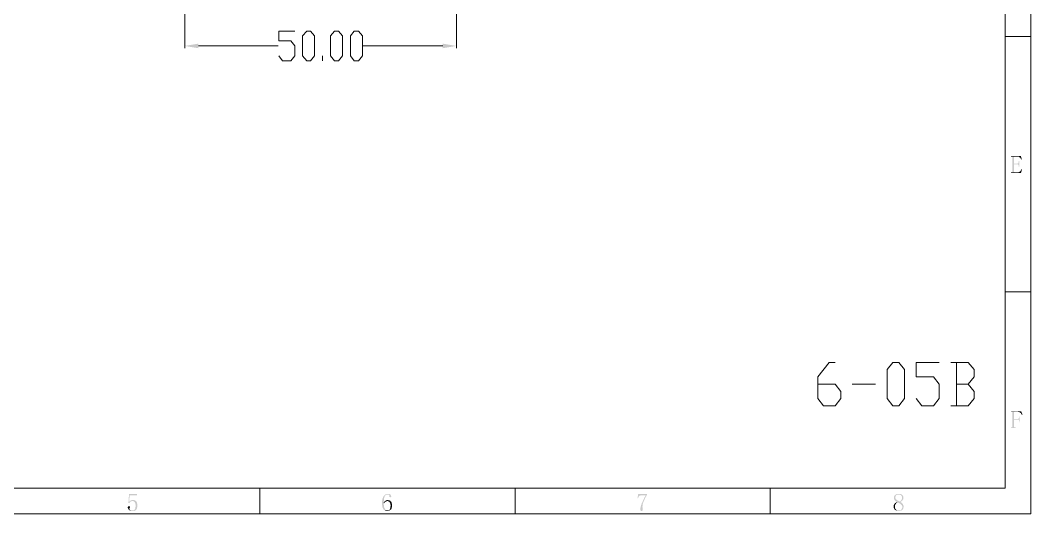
# Model space of a CAD drawing. Header units: millimetres. Extents: x 0 to 210, y 1 to 151.
# Drawn here: x 106.6 to 209.9, y 0.8 to 51.2 of the extents above; entities that cross this region are included whole.
import ezdxf

# ---------------------------------------------------------------- set-up
doc = ezdxf.new("R2010")
doc.units = ezdxf.units.MM

msp = doc.modelspace()

# ---------------------------------------------------------------- hatches: boundary and pattern name
h = msp.add_hatch(color=7)
h.dxf.hatch_style = 2
h.paths.add_polyline_path([(124.804712, 48.824381), (124.804712, 48.358771), (123.407882, 48.591576)])
h = msp.add_hatch(color=7)
h.dxf.hatch_style = 2
h.paths.add_polyline_path([(149.778331, 48.824381), (149.778331, 48.358771), (151.175161, 48.591576)])
h = msp.add_hatch(color=7)
h.dxf.hatch_style = 2
h.paths.add_polyline_path([(208.868455, 37.332283), (207.873743, 37.332283), (207.873743, 37.289955), (208.550993, 37.289955), (208.614486, 37.26879), (208.656814, 37.26879), (208.699142, 37.247626), (208.762634, 37.184134), (208.804962, 37.16297), (208.826126, 37.120642), (208.868455, 37.078314), (208.889619, 37.035986), (208.910783, 36.972493), (208.974275, 36.993657)])
h = msp.add_hatch(color=7)
h.dxf.hatch_style = 2
h.paths.add_polyline_path([(208.17004, 36.570376), (208.17004, 37.226462), (208.212368, 37.26879), (208.254696, 37.289955), (208.550993, 37.289955), (207.916071, 37.289955), (207.958399, 37.26879), (208.000727, 37.26879), (208.000727, 35.702648), (207.979563, 35.681484), (207.937235, 35.681484), (208.254696, 35.681484), (208.212368, 35.702648), (208.191204, 35.702648), (208.17004, 35.76614), (208.17004, 36.506883), (208.466337, 36.506883), (208.529829, 36.506883), (208.572157, 36.485719), (208.614486, 36.443391), (208.656814, 36.358735), (208.656814, 36.252914), (208.720306, 36.252914), (208.720306, 36.845509), (208.656814, 36.845509), (208.656814, 36.718524), (208.63565, 36.655032), (208.614486, 36.633868), (208.614486, 36.612704), (208.572157, 36.59154), (208.529829, 36.570376)])
h = msp.add_hatch(color=7)
h.dxf.hatch_style = 2
h.paths.add_polyline_path([(208.953111, 36.020109), (208.931947, 35.977781), (208.910783, 35.914289), (208.868455, 35.871961), (208.826126, 35.787305), (208.783798, 35.76614), (208.762634, 35.744976), (208.720306, 35.723812), (208.63565, 35.681484), (207.873743, 35.681484), (207.873743, 35.617992), (208.889619, 35.617992), (208.995439, 35.998945)])
h = msp.add_hatch(color=7)
h.dxf.hatch_style = 2
h.paths.add_polyline_path([(208.910783, 11.258131), (207.852579, 11.258131), (207.852579, 11.215803), (208.550993, 11.215803), (208.593321, 11.194639), (208.656814, 11.194639), (208.699142, 11.173474), (208.74147, 11.15231), (208.783798, 11.131146), (208.826126, 11.088818), (208.868455, 11.067654), (208.889619, 11.025326), (208.931947, 10.982998), (208.953111, 10.94067), (208.974275, 10.877177), (209.037767, 10.898341)])
h = msp.add_hatch(color=7)
h.dxf.hatch_style = 2
h.paths.add_polyline_path([(208.17004, 10.47506), (208.17004, 11.15231), (208.212368, 11.194639), (208.254696, 11.215803), (208.550993, 11.215803), (207.916071, 11.215803), (207.958399, 11.194639), (208.000727, 11.194639), (208.000727, 9.628496), (207.979563, 9.607332), (207.852579, 9.607332), (207.852579, 9.54384), (208.339352, 9.54384), (208.339352, 9.607332), (208.254696, 9.607332), (208.212368, 9.628496), (208.191204, 9.628496), (208.17004, 9.691989), (208.17004, 10.411567), (208.508665, 10.411567), (208.572157, 10.411567), (208.656814, 10.369239), (208.677978, 10.326911), (208.677978, 10.284583), (208.699142, 10.242255), (208.699142, 10.136434), (208.762634, 10.136434), (208.762634, 10.729029), (208.699142, 10.729029), (208.699142, 10.602044), (208.677978, 10.559716), (208.656814, 10.538552), (208.656814, 10.517388), (208.572157, 10.47506)])
h = msp.add_hatch(color=7)
h.dxf.hatch_style = 2
h.paths.add_polyline_path([(117.735907, 1.988262), (117.778236, 2.665513), (118.518979, 2.665513), (118.540143, 2.792497), (117.714743, 2.792497), (117.651251, 1.882441), (117.757072, 1.882441), (117.778236, 1.903606), (117.7994, 1.945934), (117.841728, 1.988262), (117.862892, 2.03059), (117.90522, 2.051754), (117.926384, 2.051754), (117.989876, 2.072918), (118.032205, 2.072918), (118.074533, 2.094082), (118.116861, 2.072918), (118.159189, 2.072918), (118.243845, 2.03059), (118.286174, 1.988262), (118.307338, 1.945934), (118.328502, 1.92477), (118.37083, 1.840113), (118.37083, 1.755457), (118.391994, 1.691965), (118.391994, 1.522652), (118.37083, 1.45916), (118.37083, 1.416832), (118.349666, 1.374503), (118.349666, 1.332175), (118.286174, 1.205191), (118.243845, 1.184027), (118.201517, 1.141699), (118.159189, 1.141699), (118.116861, 1.120534), (117.820564, 1.120534), (117.947548, 1.057042), (118.159189, 1.057042), (118.201517, 1.078206), (118.26501, 1.078206), (118.307338, 1.09937), (118.349666, 1.120534), (118.455486, 1.226355), (118.47665, 1.247519), (118.540143, 1.374503), (118.540143, 1.437996), (118.561307, 1.480324), (118.561307, 1.776621), (118.540143, 1.818949), (118.540143, 1.882441), (118.455486, 2.051754), (118.413158, 2.094082), (118.37083, 2.115246), (118.328502, 2.13641), (118.243845, 2.178739), (118.180353, 2.178739), (118.138025, 2.178739), (117.989876, 2.178739), (117.926384, 2.157575), (117.884056, 2.13641), (117.862892, 2.115246)])
h = msp.add_hatch(color=7)
h.dxf.hatch_style = 2
h.paths.add_polyline_path([(144.38149, 2.771333), (144.296833, 2.813661), (144.254505, 2.813661), (144.191013, 2.813661), (144.064028, 2.813661), (144.0217, 2.792497), (143.958208, 2.771333), (143.91588, 2.750169), (143.852387, 2.686677), (143.810059, 2.665513), (143.767731, 2.623184), (143.746567, 2.580856), (143.725403, 2.559692), (143.661911, 2.432708), (143.661911, 2.390379), (143.619583, 2.305723), (143.619583, 2.263395), (143.598418, 2.199903), (143.598418, 2.157575), (143.577254, 2.094082), (143.577254, 1.670801), (143.598418, 1.607308), (143.598418, 1.522652), (143.619583, 1.45916), (143.661911, 1.374503), (143.661911, 1.332175), (143.683075, 1.311011), (143.704239, 1.268683), (143.767731, 1.205191), (143.788895, 1.162863), (143.873552, 1.120534), (144.127521, 1.120534), (144.042864, 1.120534), (143.958208, 1.162863), (143.937044, 1.205191), (143.894716, 1.247519), (143.873552, 1.289847), (143.852387, 1.311011), (143.788895, 1.437996), (143.788895, 1.480324), (143.767731, 1.543816), (143.767731, 1.649637), (143.746567, 1.691965), (143.746567, 1.776621), (143.788895, 1.818949), (143.810059, 1.882441), (143.746567, 1.903606), (143.746567, 2.051754), (143.767731, 2.115246), (143.767731, 2.305723), (143.788895, 2.348051), (143.788895, 2.390379), (143.810059, 2.432708), (143.810059, 2.475036), (143.831223, 2.517364), (143.831223, 2.538528), (143.852387, 2.580856), (143.958208, 2.686677), (144.085192, 2.750169), (144.169849, 2.750169), (144.254505, 2.750169), (144.296833, 2.729005), (144.296833, 2.707841), (144.317997, 2.665513), (144.317997, 2.517364), (144.402654, 2.475036), (144.444982, 2.475036), (144.508474, 2.538528), (144.508474, 2.60202), (144.466146, 2.686677), (144.423818, 2.750169)])
h = msp.add_hatch(color=7)
h.dxf.hatch_style = 2
h.paths.add_polyline_path([(143.873552, 2.072918), (143.831223, 2.051754), (143.810059, 2.009426), (143.767731, 1.967098), (143.746567, 1.903606), (143.810059, 1.882441), (143.831223, 1.92477), (143.873552, 1.945934), (143.894716, 1.988262), (143.937044, 2.009426), (143.958208, 2.03059), (144.000536, 2.051754), (144.042864, 2.051754), (144.085192, 2.072918), (144.148685, 2.072918)])
h = msp.add_hatch(color=7)
h.dxf.hatch_style = 2
h.paths.add_polyline_path([(144.148685, 2.178739), (144.064028, 2.178739), (143.979372, 2.13641), (143.91588, 2.115246), (143.873552, 2.072918), (144.191013, 2.072918), (144.233341, 2.051754), (144.275669, 2.03059), (144.317997, 2.009426), (144.339161, 1.967098), (144.360326, 1.945934), (144.423818, 1.818949), (144.423818, 1.776621), (144.444982, 1.713129), (144.444982, 1.543816), (144.423818, 1.480324), (144.423818, 1.374503), (144.38149, 1.289847), (144.38149, 1.247519), (144.360326, 1.226355), (144.275669, 1.141699), (144.233341, 1.141699), (144.169849, 1.120534), (143.873552, 1.120534), (143.91588, 1.09937), (143.958208, 1.078206), (144.0217, 1.057042), (144.191013, 1.057042), (144.233341, 1.078206), (144.296833, 1.09937), (144.423818, 1.162863), (144.466146, 1.205191), (144.466146, 1.226355), (144.508474, 1.247519), (144.550802, 1.332175), (144.550802, 1.374503), (144.571966, 1.416832), (144.59313, 1.480324), (144.59313, 1.776621), (144.571966, 1.840113), (144.571966, 1.882441), (144.508474, 2.009426), (144.48731, 2.009426), (144.466146, 2.051754), (144.402654, 2.115246), (144.360326, 2.13641), (144.296833, 2.157575), (144.254505, 2.157575), (144.212177, 2.178739)])
h = msp.add_hatch(color=7)
h.dxf.hatch_style = 2
h.paths.add_polyline_path([(170.624954, 2.686677), (170.667282, 2.729005), (170.667282, 2.792497), (169.757227, 2.792497), (169.693734, 2.390379), (169.736063, 2.369215), (169.757227, 2.411544), (169.778391, 2.475036), (169.820719, 2.559692), (169.884211, 2.623184), (169.926539, 2.644348), (169.968868, 2.644348), (170.011196, 2.665513), (170.519134, 2.665513), (170.49797, 2.623184), (170.455641, 2.559692), (170.434477, 2.4962), (170.392149, 2.432708), (170.349821, 2.305723), (170.307493, 2.263395), (170.286329, 2.199903), (170.222837, 2.072918), (170.201672, 2.009426), (170.159344, 1.92477), (170.13818, 1.903606), (170.117016, 1.861277), (170.117016, 1.818949), (170.095852, 1.776621), (170.095852, 1.755457), (170.074688, 1.713129), (170.074688, 1.691965), (170.053524, 1.670801), (170.053524, 1.607308), (170.03236, 1.543816), (170.011196, 1.501488), (170.011196, 1.437996), (169.990032, 1.395668), (169.990032, 1.311011), (169.968868, 1.268683), (169.968868, 1.226355), (169.990032, 1.184027), (169.990032, 1.120534), (170.011196, 1.09937), (170.095852, 1.057042), (170.13818, 1.057042), (170.180508, 1.078206), (170.180508, 1.09937), (170.201672, 1.141699), (170.201672, 1.437996), (170.180508, 1.480324), (170.180508, 1.501488), (170.201672, 1.56498), (170.201672, 1.691965), (170.222837, 1.734293), (170.222837, 1.797785), (170.244001, 1.840113), (170.265165, 1.903606), (170.286329, 1.945934), (170.328657, 2.072918), (170.328657, 2.094082), (170.455641, 2.348051), (170.476806, 2.411544), (170.519134, 2.4962), (170.561462, 2.538528), (170.582626, 2.580856), (170.60379, 2.644348)])
h = msp.add_hatch(color=7)
h.paths.add_polyline_path([(196.635614, 2.771333), (196.593286, 2.792497), (196.550957, 2.792497), (196.508629, 2.813661), (196.445137, 2.813661), (196.381645, 2.813661), (196.233496, 2.813661), (196.064184, 2.729005), (196.021855, 2.707841), (196.000691, 2.686677), (195.979527, 2.644348), (195.937199, 2.60202), (195.916035, 2.559692), (195.916035, 2.517364), (195.894871, 2.453872), (195.894871, 2.369215), (195.916035, 2.305723), (195.916035, 2.263395), (195.958363, 2.221067), (195.979527, 2.178739), (196.000691, 2.157575), (196.021855, 2.115246), (196.064184, 2.072918), (196.14884, 2.03059), (196.191168, 1.988262), (196.170004, 1.988262), (196.127676, 1.945934), (196.275824, 1.945934), (196.339317, 1.92477), (196.381645, 1.882441), (196.445137, 1.861277), (196.529793, 1.818949), (196.699106, 1.649637), (196.741434, 1.56498), (196.741434, 1.395668), (196.72027, 1.353339), (196.699106, 1.289847), (196.677942, 1.247519), (196.656778, 1.226355), (196.593286, 1.162863), (196.550957, 1.141699), (196.487465, 1.120534), (196.127676, 1.120534), (196.212332, 1.078206), (196.275824, 1.057042), (196.487465, 1.057042), (196.529793, 1.078206), (196.572122, 1.09937), (196.635614, 1.09937), (196.677942, 1.120534), (196.699106, 1.162863), (196.741434, 1.184027), (196.826091, 1.268683), (196.868419, 1.353339), (196.868419, 1.416832), (196.889583, 1.45916), (196.889583, 1.586144), (196.847255, 1.670801), (196.826091, 1.734293), (196.804926, 1.776621), (196.72027, 1.861277), (196.699106, 1.903606), (196.656778, 1.92477), (196.593286, 1.967098), (196.550957, 1.988262), (196.61445, 2.03059), (196.699106, 2.072918), (196.741434, 2.115246), (196.762598, 2.157575), (196.804926, 2.178739), (196.804926, 2.221067), (196.847255, 2.263395), (196.847255, 2.305723), (196.868419, 2.348051), (196.868419, 2.4962), (196.804926, 2.623184), (196.762598, 2.665513), (196.741434, 2.707841), (196.72027, 2.707841), (196.677942, 2.750169)])
h.paths.add_polyline_path([(196.381645, 2.750169), (196.487465, 2.750169), (196.529793, 2.729005), (196.572122, 2.707841), (196.61445, 2.686677), (196.635614, 2.644348), (196.656778, 2.644348), (196.72027, 2.517364), (196.72027, 2.326887), (196.699106, 2.263395), (196.656778, 2.178739), (196.635614, 2.157575), (196.61445, 2.115246), (196.572122, 2.094082), (196.529793, 2.051754), (196.487465, 2.03059), (196.466301, 2.051754), (196.402809, 2.072918), (196.318153, 2.115246), (196.275824, 2.13641), (196.233496, 2.157575), (196.106512, 2.284559), (196.085348, 2.305723), (196.064184, 2.348051), (196.043019, 2.411544), (196.043019, 2.517364), (196.064184, 2.559692), (196.085348, 2.623184), (196.14884, 2.686677), (196.275824, 2.750169)])
h = msp.add_hatch(color=7)
h.dxf.hatch_style = 2
h.paths.add_polyline_path([(117.714743, 1.56498), (117.672415, 1.56498), (117.630087, 1.522652), (117.608923, 1.522652), (117.587759, 1.480324), (117.587759, 1.374503), (117.651251, 1.247519), (117.757072, 1.141699), (117.820564, 1.120534), (118.053369, 1.120534), (117.947548, 1.120534), (117.862892, 1.162863), (117.820564, 1.162863), (117.757072, 1.226355), (117.757072, 1.311011), (117.778236, 1.353339), (117.7994, 1.416832), (117.820564, 1.45916), (117.820564, 1.480324), (117.7994, 1.522652), (117.757072, 1.56498)])
h = msp.add_hatch(color=7)
h.dxf.hatch_style = 2
h.paths.add_polyline_path([(196.127676, 1.945934), (196.085348, 1.92477), (196.043019, 1.882441), (196.000691, 1.861277), (195.958363, 1.776621), (195.937199, 1.776621), (195.873707, 1.649637), (195.873707, 1.586144), (195.852543, 1.543816), (195.852543, 1.437996), (195.958363, 1.226355), (196.000691, 1.184027), (196.043019, 1.162863), (196.127676, 1.120534), (196.381645, 1.120534), (196.275824, 1.120534), (196.14884, 1.184027), (196.106512, 1.226355), (196.085348, 1.247519), (196.043019, 1.289847), (196.021855, 1.332175), (196.021855, 1.374503), (196.000691, 1.416832), (196.000691, 1.56498), (196.021855, 1.607308), (196.021855, 1.670801), (196.064184, 1.755457), (196.085348, 1.776621), (196.127676, 1.861277), (196.170004, 1.882441), (196.212332, 1.92477), (196.25466, 1.945934)])

# ---------------------------------------------------------------- linework, layer by layer
at = {"color": 7, "lineweight": 0}
for points in [[(209.884331, 150.517806), (209.884331, 0.781909)], [(207.259984, 147.914623), (207.259984, 3.385091)], [(123.407882, 61.607487), (123.407882, 48.358771)], [(151.175161, 61.607487), (151.175161, 48.358771)], [(133.016376, 47.5757), (133.418494, 47.067762), (134.243893, 47.067762), (134.646011, 47.5757), (134.646011, 48.591576), (134.243893, 49.099514), (133.016376, 49.099514), (133.016376, 50.11539), (134.646011, 50.11539)], [(124.804712, 48.591576), (132.974048, 48.591576)], [(149.778331, 48.591576), (141.608995, 48.591576)], [(209.863167, 49.565123), (207.259984, 49.565123)], [(137.503162, 47.067762), (137.503162, 47.5757)], [(209.884331, 23.448643), (207.281148, 23.448643)], [(188.106488, 14.030626), (189.884271, 14.030626), (190.476865, 13.289883), (190.476865, 12.54914), (189.884271, 11.808397), (188.699082, 11.808397), (188.106488, 12.54914), (188.106488, 14.771369), (189.291677, 16.252855), (189.884271, 16.252855)], [(198.159428, 12.54914), (198.752022, 11.808397), (199.937211, 11.808397), (200.529805, 12.54914), (200.529805, 14.030626), (199.937211, 14.771369), (198.159428, 14.771369), (198.159428, 16.252855), (200.529805, 16.252855)], [(203.492777, 14.030626), (204.085372, 14.771369), (204.085372, 15.512112), (203.492777, 16.252855), (201.714994, 16.252855)], [(202.307588, 16.252855), (202.307588, 11.808397)], [(191.64089, 14.030626), (194.011267, 14.030626)], [(201.714994, 11.808397), (203.492777, 11.808397), (204.085372, 12.54914), (204.085372, 13.289883), (203.492777, 14.030626), (202.307588, 14.030626)], [(207.259984, 3.385091), (2.730273, 3.385091)], [(131.090445, 3.385091), (131.090445, 0.781909)], [(157.185761, 3.385091), (157.185761, 0.781909)], [(183.259913, 3.385091), (183.259913, 0.781909)], [(209.884331, 0.781909), (0.127091, 0.781909)]]:
    msp.add_lwpolyline(points, dxfattribs=at)
for points in [[(135.873528, 47.067762), (135.450246, 47.5757), (135.450246, 49.607452), (135.873528, 50.11539), (136.275645, 50.11539), (136.677763, 49.607452), (136.677763, 47.5757), (136.275645, 47.067762)], [(138.709515, 47.067762), (138.307397, 47.5757), (138.307397, 49.607452), (138.709515, 50.11539), (139.111633, 50.11539), (139.534914, 49.607452), (139.534914, 47.5757), (139.111633, 47.067762)], [(140.741267, 47.067762), (140.339149, 47.5757), (140.339149, 49.607452), (140.741267, 50.11539), (141.164549, 50.11539), (141.566666, 49.607452), (141.566666, 47.5757), (141.164549, 47.067762)], [(195.78905, 11.808397), (195.196456, 12.54914), (195.196456, 15.512112), (195.78905, 16.252855), (196.381645, 16.252855), (196.974239, 15.512112), (196.974239, 12.54914), (196.381645, 11.808397)]]:
    msp.add_lwpolyline(points, close=True, dxfattribs=at)

doc.saveas('drawing.dxf')
